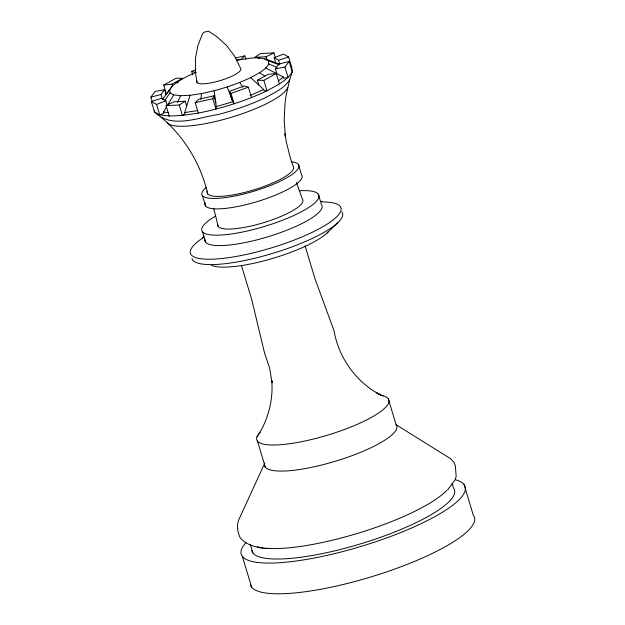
<?xml version="1.0" encoding="UTF-8"?>
<svg xmlns="http://www.w3.org/2000/svg" width="625" height="625" viewBox="0 0 625 625"><rect width="100%" height="100%" fill="white"/><g stroke="black" fill="none" stroke-linecap="round" stroke-linejoin="round"><path stroke-width="0.94" d="M200.844 99.32L201.477 93.586C218.43 90.18 235.031 84.984 250.688 77.609C257.227 73.906 264.781 70.719 268.828 64.008L268.461 60.844C259.055 55.18 247.219 59.062 237.031 60.047M264.742 58.758L275.609 62.656L274.133 57.781L283.422 54.094L288.609 56.992L291.758 67.422L292.266 71.844L289.727 79.641L286.07 95.625L284.961 103.766L284.188 120.211L285.359 136.688L285.031 133.844L286.344 142.094L290.398 158.273L293.117 166.141A45.07 10.445 -16.8 0 1 251.617 190.539A45.07 10.445 -16.8 0 1 207.383 191.117M190.031 95.281L180.578 95.719L173.766 94.867L167.328 105.625L165.852 100.758L161.43 98.281L151.383 101.539L154.531 111.969L159.719 114.875L169.219 116.055L182.398 115.445L185.07 113.758L184.703 112.547L190.031 95.281L201.477 93.586M214.133 90.742L216.469 107.844L216 109.125L212.852 98.695L213.898 95.844L198.836 99.227L195.211 102.648L198.359 113.078C221.992 108.336 245.148 101.086 266.969 90.805C276.094 85.641 286.617 81.195 292.266 71.844L289.117 61.414L278.992 64.031L275.406 68.836L276.875 73.711M264.836 462.961L238.531 520.328C236.641 525.93 237.625 532.594 240.234 537.812C247.438 546.164 259.25 548.328 269.727 548.57M177.414 102.438L180.578 95.719M151.383 101.539L156.562 104.445L159.719 114.875L163.875 113.219L163.508 112.008L166.375 107.227M256.969 436.891C268.125 420.414 273.375 400.141 271.75 380.312L272.023 382.633L269.539 367.688L264.633 353.406L251.805 299.789L241.445 265.492M177.391 83.148L178.883 80.938L187.82 76.023L196.344 72.273M164.547 100.758L170.047 92.789L169.68 89.617L172.695 85.578L178.883 80.938M172.695 85.578L166.055 94.57L164.586 89.695L155.078 91.484L150.875 97.125L152.188 101.469M169.68 89.617L162.469 99.383L161 94.508L164.586 89.695M275.406 68.836L284.914 67.047L289.117 61.414M289.727 79.641C284.461 88.375 274.625 92.531 266.094 97.359C250.813 104.586 234.789 110.086 218.469 114.469C198.312 117.391 171.32 129.305 154.531 111.969L154.328 110.203M447.523 490.078L454.914 480.078L456.164 476.672L455.391 466.062L454.188 462.578L450.422 458.594L396.086 424.727L388.211 398.656M202.547 238.016L204.117 235.969M327.062 233.023L337.789 222.703M245.828 59.359L244.781 55.883L241.148 59.312L236.445 60.367M278.305 80.914L283.438 77.07L283.805 78.281L288.062 77.477L284.914 67.047M169.219 116.055L166.07 105.625L179.25 105.016L185.219 101.25L186.688 106.117M163.703 85.023L176.172 78.156L182.586 78.32L171.953 84.18L163.703 85.023L166.594 94.578M258.875 85.086L257.406 80.219L268.039 74.359L276.281 73.516L279.43 83.945M257.406 80.219L263.82 80.375L276.281 73.516M166.07 105.625L173.969 101.766L185.219 101.25M273.922 52.906L260.734 53.523L254.773 57.289L266.023 56.773L273.922 52.906L275.492 58.125M250.141 95.484L263.727 89.523L264.094 90.734L266.969 90.805L263.82 80.375M156.562 104.445L165.852 100.758M192.672 74.852L191.617 71.375L195.961 69.812M232.523 101.766L229.375 91.336L244.219 86.008L248.375 87.164L251.523 97.594M229.375 91.336L230.984 93.406L248.375 87.164M274.133 57.781L278.562 60.258L288.609 56.992M216.109 106.633L233.047 101.695L234.133 103.836L230.984 93.406M150.875 97.125L161 94.508M235.961 57.867L244.781 55.883M195.211 102.648L212.852 98.695M184.703 112.547L197.75 110.609M198.359 113.078L182.398 115.445L179.25 105.016M163.508 112.008L168.836 112.672M320.578 201.312L322.328 201.531M191.617 71.375L195.773 72.531M276.414 62.945L278.828 63.805M268.461 60.844L279.141 64.797M257.93 57.914L259.664 58.586M268.828 64.008L276.883 67.398M383.273 395.891L376.828 392.922L381.367 395.461C356.672 382.805 338.727 358.203 334.086 330.867L315.141 279.234L305.062 245.859M265.812 68.055L283.438 77.07M170.047 92.789L173.766 94.867M259.625 72.688L264.945 76.211M161.031 117.133C184.359 136.773 200.938 164.141 207.703 193.867M250.688 77.609L263.727 89.523M239.602 82.477L242.922 87.062M227.141 86.953L233.047 101.695M296.453 182.43L302.422 199.227A44.414 10.289 -16.8 0 1 263.383 222.727A44.414 10.289 -16.8 0 1 217.719 224.836M464.031 484.484L473.305 515.188A116.969 27.109 -16.8 0 1 374.781 575.75A116.969 27.109 -16.8 0 1 250.43 584.742M452.164 483.562L453.477 487.906A105.828 24.523 -16.8 0 1 363.625 542.922A105.828 24.523 -16.8 0 1 251.75 550.5M278.562 60.258L279.781 64.32M318.258 194.086L321.406 204.516A61.125 14.164 -16.8 0 1 267.039 237.047A61.125 14.164 -16.8 0 1 204.875 239.43M266.023 56.773L267 60.016M298.398 164.43L301.547 174.859A50.641 11.734 -16.8 0 1 254.914 202.273A50.641 11.734 -16.8 0 1 205.219 202.922M213.898 95.844L215.93 102.57M171.953 84.18L172.688 86.617M202.422 195.586L205.57 206.016M202.422 231.695L205.57 242.125M257.453 441.102L265.32 467.172M250.297 544.32L252.922 553.016M242.367 556.438L251.633 587.148M213.688 208.305L218.25 226.555M197.07 82.523L195.609 73.555M195.461 72.227L195.391 58.789L197.852 45.641L202.766 33.227L204.586 32.078L207.672 31.273L208.922 31.43L216.484 36.375L226.508 45.445L234.641 56.242L240.617 68.391A22.977 5.328 -16.8 0 1 219.461 80.828A22.977 5.328 -16.8 0 1 196.914 81.125M446.531 490.578A105.828 24.523 -16.8 0 1 363.242 531.625A105.828 24.523 -16.8 0 1 264.984 548.18M263.086 547.953A105.828 24.523 -16.8 0 1 257.344 546.828M328.531 231.516A64.008 14.836 -16.8 0 1 271.008 258.898A64.008 14.836 -16.8 0 1 211.641 265.383M291.312 161.773A50.641 11.734 -16.8 0 1 253.82 191.234A50.641 11.734 -16.8 0 1 206.234 187.469M341.797 211.789A78.617 18.219 -16.8 0 1 275.328 252.562A78.617 18.219 -16.8 0 1 191.977 258.422M322.547 201.945A78.617 18.219 -16.8 0 1 319.805 228.43A78.617 18.219 -16.8 0 1 217.781 258.875A78.617 18.219 -16.8 0 1 203.625 237.438M299.695 190.758A61.125 14.164 -16.8 0 1 304.203 210.219A61.125 14.164 -16.8 0 1 221.82 234.977A61.125 14.164 -16.8 0 1 215.734 215.984M287.664 87.57A63.32 14.672 -16.8 0 1 228.914 117.992A63.32 14.672 -16.8 0 1 167.211 122.664M381.781 395.531A69 15.992 -16.8 0 1 327.633 435.133A69 15.992 -16.8 0 1 260.141 432.344M396.086 424.727A69 15.992 -16.8 0 1 336.008 461.047A69 15.992 -16.8 0 1 264.484 464.805M455.664 479.797A116.969 27.109 -16.8 0 1 359.992 546.727A116.969 27.109 -16.8 0 1 245.953 542.617"/></g></svg>
